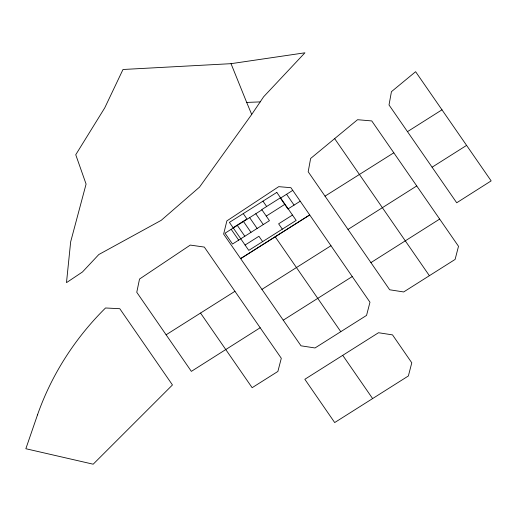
<?xml version="1.0" encoding="UTF-8"?>
<svg xmlns="http://www.w3.org/2000/svg" width="517" height="517" viewBox="0 0 517 517"><rect width="100%" height="100%" fill="white"/><g stroke="black" fill="none" stroke-linecap="round" stroke-linejoin="round"><path stroke-width="0.78" d="M260.2 101.894L263.612 96.795L304.933 52.799L231.028 63.675L123.001 69.491L104.731 107.898L75.747 154.738L86.087 184.084L70.661 241.82L66.486 282.644L82.462 271.981L98.831 254.519L161.188 220.345L199.497 187.128L251.695 114.464L260.2 101.894L246.699 102.424L231.028 63.675M370.915 262.617L439.676 219.072M233.102 227.713L246.958 218.956L243.261 213.611M280.498 197.74L261.776 209.585L269.441 220.675L232.514 244.024L225.031 233.199L261.957 209.844M280.421 198.173L292.725 190.385M266.268 216.08L284.731 204.402M407.474 131.648L456.711 202.774L491.15 180.885L415.616 71.708L391.44 91.671L389.017 104.957L407.474 131.648L441.983 109.817M300.215 201.21L287.904 208.997L280.24 197.908M245.084 245.032L258.933 236.275L262.63 241.62M292.48 215.059L278.631 223.822L282.321 229.16M275.18 236.773L240.638 258.623L223.628 234.091L226.873 220.895L278.721 186.656L290.909 187.703L369.972 302.232L366.553 315.402L315.015 347.967L301.004 345.815L240.638 258.623L309.715 214.949L275.18 236.773L340.787 331.688M166.112 334.796L234.944 291.31M432.109 167.198L466.586 145.393M348.019 229.438L416.741 185.946L458.508 246.292L455.102 259.431L403.68 291.956L389.676 289.779L308.19 171.76L310.62 158.48L357.551 119.705L371.762 120.933L416.741 185.946M261.919 289.384L330.958 245.737M260.167 327.746L191.361 371.368L136.766 292.286L139.525 279.044L190.282 245.084L204.325 247.081L281.3 358.268L277.887 371.439L252.141 387.698L200.538 313.063M283.238 320.185L352.251 276.556M342.732 355.334L304.843 379.284L334.686 422.557L408.365 375.975L411.784 362.805L392.519 334.88L378.515 332.728L342.732 355.334L372.615 398.581M325.031 196.143L393.812 152.786M334.648 138.627L429.388 275.697M286.573 194.276L294.063 205.1M262.959 201.158L266.649 206.496M255.799 213.741L263.289 224.565M249.646 217.631L257.13 228.456M243.494 221.522L250.978 232.346M237.335 225.418L244.825 236.243M231.183 229.309L238.667 240.134M246.699 102.424L251.695 114.464M37.495 414.899L25.85 448.73L93.183 464.201L172.458 384.952L119.789 308.701L105.526 307.983C75.224 337.963 51.577 374.612 37.495 414.899M276.808 192.402L229.412 222.375L248.774 250.377L296.17 220.404L276.808 192.402"/></g></svg>
